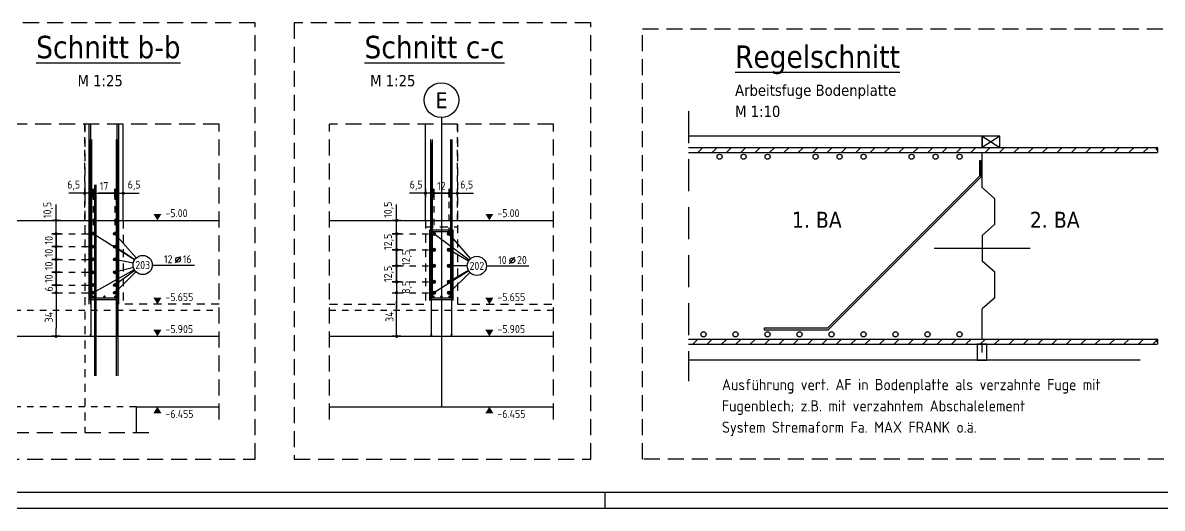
# Model space of a CAD drawing. Extents: x -101 to 101, y -52 to 90.
# Drawn here: x 40.86 to 58.65, y 0 to 7.58 of the extents above; entities that cross this region are included whole.
import ezdxf
from ezdxf.enums import TextEntityAlignment as Align

# ---------------------------------------------------------------- set-up
doc = ezdxf.new("R2010")
doc.units = 0
doc.header["$LTSCALE"] = 0.5
for name, pattern in [('AUSGEZOGEN', [1000.01, 1000, 0.01]), ('DASHED', [0.75, 0.5, -0.25]), ('DASHEDX2', [1.5, 1, -0.5]), ('DOT', [0.175, 0.05, -0.125]), ('HIDDEN', [0.375, 0.25, -0.125]), ('PUNKT', [0.175, 0.05, -0.125]), ('STRICHLINIE', [0.75, 0.5, -0.25]), ('VERDECKT', [0.375, 0.25, -0.125])]:
    doc.linetypes.add(name, pattern=pattern)
for name, color, linetype in [('ACHSEN', 7, 'Continuous'), ('AFB', 7, 'Continuous'), ('AFU', 7, 'Continuous'), ('BETON', 7, 'Continuous'), ('DETAIL', 7, 'Continuous'), ('DRUEBER', 7, 'Continuous'), ('HILFE', 7, 'Continuous'), ('koten', 7, 'Continuous'), ('MASSE', 7, 'Continuous'), ('OBJEKT', 7, 'Continuous'), ('RAHMEN', 7, 'Continuous'), ('RND', 7, 'Continuous'), ('SCHRAFF', 7, 'Continuous'), ('SFP_Achsen', 7, 'Continuous'), ('SFP_Hilfe', 7, 'Continuous'), ('STAHL', 7, 'Continuous'), ('TEXT', 7, 'Continuous'), ('VERDECKT', 7, 'Continuous')]:
    doc.layers.add(name, color=color, linetype=linetype)
doc.layers.add('NOPLOT', color=7, linetype='Continuous', plot=False)
doc.styles.add('helv', font='tahoma.ttf')
doc.styles.add('txt', font='isocp.shx')
doc.linetypes.add('AFU_50M', pattern='A,0.45,["/",Standard,S=0.2,R=0,X=-0.01,Y=-0.1],0.07,["/",Standard,S=0.2,R=0,X=-0.01,Y=-0.1],0.45', length=0.97)
doc.dimstyles.new('DOT_I', dxfattribs={"dimscale": 0.5, "dimtxt": 0.25, "dimasz": 0.25, "dimexe": 0.1, "dimexo": 0.3, "dimgap": 0.1, "dimtad": 1, "dimdec": 3, "dimzin": 3, "dimtxsty": 'txt', "dimblk": 'DOT', "dimblk1": 'DOT', "dimblk2": 'DOT', "dimsah": 1, "dimcen": 0.1, "dimse1": 1, "dimse2": 1, "dimazin": 0, "dimtfac": 1, "dimtdec": 4, "dimtix": 1, "dimtmove": 2, "dimatfit": 3, "dimfxl": 0, "dimtvp": 1, "dimtolj": 1, "dimtzin": 0, "dimarcsym": 0})
pattern_1 = [(45, (-148.15064, 34.77805), (-0.1122532, 0.1122532), [])]

# ---------------------------------------------------------------- blocks, each defined once
blk = doc.blocks.new('A0-19-0')
at = {"layer": 'RAHMEN', "color": 5}
blk.add_line((2, 0.5), (137.4, 0.5), dxfattribs=at)
at = {"layer": 'RAHMEN', "color": 7}
blk.add_line((99.9, 0), (99.9, 0.5), dxfattribs=at)
at = {"layer": 'RAHMEN'}
blk.add_line((0, 0), (137.9, 0), dxfattribs=at)
blk = doc.blocks.new('okrd_u')
at = {"layer": 'koten', "color": 7, "linetype": 'Continuous'}
blk.add_solid([(-0.125, -0.202), (0.125, -0.202), (0, 0)], dxfattribs=at)
at = {"layer": 'koten', "style": 'txt'}
blk.add_attdef('OKRD', (0.25, -0.35), '', height=0.25, dxfattribs=at)
blk = doc.blocks.new('okrd_o')
at = {"layer": 'koten', "color": 7, "linetype": 'Continuous'}
blk.add_solid([(-0.125, 0.202), (0.125, 0.202), (0, 0)], dxfattribs=at)
at = {"layer": 'koten', "style": 'txt'}
blk.add_attdef('OKRD', (0.25, 0.1), '', height=0.25, dxfattribs=at)
blk = doc.blocks.new('DOT')
at = {"layer": 'MASSE', "color": 7, "linetype": 'Continuous'}
for p, q in [((0, 0), (-1, 0)), ((0, 0.54), (0, -0.54))]:
    blk.add_line(p, q, dxfattribs=at)
at = {"layer": 'MASSE', "color": 7, "linetype": 'Continuous', "const_width": 0.2}
blk.add_lwpolyline([(-0.1, 0, 1), (0.1, 0, 1)], format="xyb", close=True, dxfattribs=at)
blk = doc.blocks.new('*D185')
at = {"layer": 'Defpoints', "color": 0, "linetype": 'AUSGEZOGEN', "transparency": 16777216}
for p in [(46.695, 4.494), (46.695, 4.494), (46.695, 4.284)]:
    blk.add_point(p, dxfattribs=at)
at = {"layer": 'MASSE', "color": 0, "linetype": 'AUSGEZOGEN', "lineweight": -2, "transparency": 16777216}
for p, q in [((46.695, 4.619), (46.695, 4.744)), ((46.695, 4.284), (46.695, 4.494)), ((46.695, 4.159), (46.695, 4.034))]:
    blk.add_line(p, q, dxfattribs=at)
at = {"layer": 'MASSE', "color": 0, "linetype": 'AUSGEZOGEN', "lineweight": -2, "transparency": 16777216, "xscale": 0.125, "yscale": 0.125, "zscale": 0.125}
for p, rotation in [((46.695, 4.494), 270), ((46.695, 4.284), 90)]:
    blk.add_blockref('DOT', p, dxfattribs=dict(at, rotation=rotation))
at = {"layer": 'MASSE', "color": 0, "linetype": 'AUSGEZOGEN', "transparency": 16777216, "insert": (46.573, 4.66), "char_height": 0.125, "attachment_point": 5, "rotation": 90, "style": 'txt'}
blk.add_mtext('\\A1;10,5', dxfattribs=at)
blk = doc.blocks.new('*D186')
at = {"layer": 'Defpoints', "color": 0, "linetype": 'AUSGEZOGEN', "transparency": 16777216}
for p in [(46.695, 4.284), (46.695, 4.034), (46.695, 4.034)]:
    blk.add_point(p, dxfattribs=at)
at = {"layer": 'MASSE', "color": 0, "linetype": 'AUSGEZOGEN', "lineweight": -2, "transparency": 16777216}
for p, q in [((46.695, 4.409), (46.695, 4.534)), ((46.695, 4.284), (46.695, 4.034)), ((46.695, 3.909), (46.695, 3.784))]:
    blk.add_line(p, q, dxfattribs=at)
at = {"layer": 'MASSE', "color": 0, "linetype": 'AUSGEZOGEN', "lineweight": -2, "transparency": 16777216, "xscale": 0.125, "yscale": 0.125, "zscale": 0.125}
for p, rotation in [((46.695, 4.284), 270), ((46.695, 4.034), 90)]:
    blk.add_blockref('DOT', p, dxfattribs=dict(at, rotation=rotation))
at = {"layer": 'MASSE', "color": 0, "linetype": 'AUSGEZOGEN', "transparency": 16777216, "insert": (46.573, 4.159), "char_height": 0.125, "attachment_point": 5, "rotation": 90, "style": 'txt'}
blk.add_mtext('\\A1;12,5', dxfattribs=at)
blk = doc.blocks.new('*D187')
at = {"layer": 'Defpoints', "color": 0, "linetype": 'AUSGEZOGEN', "transparency": 16777216}
for p in [(46.695, 4.034), (46.695, 3.784), (46.695, 3.784)]:
    blk.add_point(p, dxfattribs=at)
at = {"layer": 'MASSE', "color": 0, "linetype": 'AUSGEZOGEN', "lineweight": -2, "transparency": 16777216}
for p, q in [((46.695, 4.159), (46.695, 4.284)), ((46.695, 4.034), (46.695, 3.784)), ((46.695, 3.659), (46.695, 3.534))]:
    blk.add_line(p, q, dxfattribs=at)
at = {"layer": 'MASSE', "color": 0, "linetype": 'AUSGEZOGEN', "lineweight": -2, "transparency": 16777216, "xscale": 0.125, "yscale": 0.125, "zscale": 0.125}
for p, rotation in [((46.695, 4.034), 270), ((46.695, 3.784), 90)]:
    blk.add_blockref('DOT', p, dxfattribs=dict(at, rotation=rotation))
at = {"layer": 'MASSE', "color": 0, "linetype": 'AUSGEZOGEN', "transparency": 16777216, "insert": (46.856, 3.909), "char_height": 0.125, "attachment_point": 5, "rotation": 90, "style": 'txt'}
blk.add_mtext('\\A1;12,5', dxfattribs=at)
blk = doc.blocks.new('*D188')
at = {"layer": 'Defpoints', "color": 0, "linetype": 'AUSGEZOGEN', "transparency": 16777216}
for p in [(46.695, 3.784), (46.695, 3.534), (46.695, 3.534)]:
    blk.add_point(p, dxfattribs=at)
at = {"layer": 'MASSE', "color": 0, "linetype": 'AUSGEZOGEN', "lineweight": -2, "transparency": 16777216}
for p, q in [((46.695, 3.909), (46.695, 4.034)), ((46.695, 3.784), (46.695, 3.534)), ((46.695, 3.409), (46.695, 3.284))]:
    blk.add_line(p, q, dxfattribs=at)
at = {"layer": 'MASSE', "color": 0, "linetype": 'AUSGEZOGEN', "lineweight": -2, "transparency": 16777216, "xscale": 0.125, "yscale": 0.125, "zscale": 0.125}
for p, rotation in [((46.695, 3.784), 270), ((46.695, 3.534), 90)]:
    blk.add_blockref('DOT', p, dxfattribs=dict(at, rotation=rotation))
at = {"layer": 'MASSE', "color": 0, "linetype": 'AUSGEZOGEN', "transparency": 16777216, "insert": (46.573, 3.659), "char_height": 0.125, "attachment_point": 5, "rotation": 90, "style": 'txt'}
blk.add_mtext('\\A1;12,5', dxfattribs=at)
blk = doc.blocks.new('*D189')
at = {"layer": 'Defpoints', "color": 0, "linetype": 'AUSGEZOGEN', "transparency": 16777216}
for p in [(46.695, 3.534), (46.695, 3.364), (46.695, 3.364)]:
    blk.add_point(p, dxfattribs=at)
at = {"layer": 'MASSE', "color": 0, "linetype": 'AUSGEZOGEN', "lineweight": -2, "transparency": 16777216}
for p, q in [((46.695, 3.659), (46.695, 3.784)), ((46.695, 3.534), (46.695, 3.364)), ((46.695, 3.239), (46.695, 3.114))]:
    blk.add_line(p, q, dxfattribs=at)
at = {"layer": 'MASSE', "color": 0, "linetype": 'AUSGEZOGEN', "lineweight": -2, "transparency": 16777216, "xscale": 0.125, "yscale": 0.125, "zscale": 0.125}
for p, rotation in [((46.695, 3.534), 270), ((46.695, 3.364), 90)]:
    blk.add_blockref('DOT', p, dxfattribs=dict(at, rotation=rotation))
at = {"layer": 'MASSE', "color": 0, "linetype": 'AUSGEZOGEN', "transparency": 16777216, "insert": (46.856, 3.449), "char_height": 0.125, "attachment_point": 5, "rotation": 90, "style": 'txt'}
blk.add_mtext('\\A1;8,5', dxfattribs=at)
blk = doc.blocks.new('*D190')
at = {"layer": 'Defpoints', "color": 0, "linetype": 'AUSGEZOGEN', "transparency": 16777216}
for p in [(47.144, 4.917), (47.144, 4.917), (47.274, 4.917)]:
    blk.add_point(p, dxfattribs=at)
at = {"layer": 'MASSE', "color": 0, "linetype": 'AUSGEZOGEN', "lineweight": -2, "transparency": 16777216}
for p, q in [((47.019, 4.917), (46.894, 4.917)), ((47.274, 4.917), (47.144, 4.917)), ((47.399, 4.917), (47.524, 4.917))]:
    blk.add_line(p, q, dxfattribs=at)
at = {"layer": 'MASSE', "color": 0, "linetype": 'AUSGEZOGEN', "lineweight": -2, "transparency": 16777216, "xscale": 0.125, "yscale": 0.125, "zscale": 0.125}
blk.add_blockref('DOT', (47.144, 4.917), dxfattribs=at)
at = {"layer": 'MASSE', "color": 0, "linetype": 'AUSGEZOGEN', "lineweight": -2, "transparency": 16777216, "xscale": 0.125, "yscale": 0.125, "zscale": 0.125, "rotation": 180}
blk.add_blockref('DOT', (47.274, 4.917), dxfattribs=at)
at = {"layer": 'MASSE', "color": 0, "linetype": 'AUSGEZOGEN', "transparency": 16777216, "insert": (47, 5.039), "char_height": 0.125, "attachment_point": 5, "style": 'txt'}
blk.add_mtext('\\A1;6,5', dxfattribs=at)
blk = doc.blocks.new('*D191')
at = {"layer": 'Defpoints', "color": 0, "linetype": 'AUSGEZOGEN', "transparency": 16777216}
for p in [(47.274, 4.917), (47.514, 4.917), (47.514, 4.917)]:
    blk.add_point(p, dxfattribs=at)
at = {"layer": 'MASSE', "color": 0, "linetype": 'AUSGEZOGEN', "lineweight": -2, "transparency": 16777216}
for p, q in [((47.149, 4.917), (47.024, 4.917)), ((47.274, 4.917), (47.514, 4.917)), ((47.639, 4.917), (47.764, 4.917))]:
    blk.add_line(p, q, dxfattribs=at)
at = {"layer": 'MASSE', "color": 0, "linetype": 'AUSGEZOGEN', "lineweight": -2, "transparency": 16777216, "xscale": 0.125, "yscale": 0.125, "zscale": 0.125}
blk.add_blockref('DOT', (47.274, 4.917), dxfattribs=at)
at = {"layer": 'MASSE', "color": 0, "linetype": 'AUSGEZOGEN', "lineweight": -2, "transparency": 16777216, "xscale": 0.125, "yscale": 0.125, "zscale": 0.125, "rotation": 180}
blk.add_blockref('DOT', (47.514, 4.917), dxfattribs=at)
at = {"layer": 'MASSE', "color": 0, "linetype": 'AUSGEZOGEN', "transparency": 16777216, "insert": (47.394, 5.03), "char_height": 0.125, "attachment_point": 5, "style": 'txt'}
blk.add_mtext('\\A1;12', dxfattribs=at)
blk = doc.blocks.new('*D192')
at = {"layer": 'Defpoints', "color": 0, "linetype": 'AUSGEZOGEN', "transparency": 16777216}
for p in [(47.514, 4.917), (47.644, 4.917), (47.644, 4.917)]:
    blk.add_point(p, dxfattribs=at)
at = {"layer": 'MASSE', "color": 0, "linetype": 'AUSGEZOGEN', "lineweight": -2, "transparency": 16777216}
for p, q in [((47.389, 4.917), (47.264, 4.917)), ((47.514, 4.917), (47.644, 4.917)), ((47.769, 4.917), (47.894, 4.917))]:
    blk.add_line(p, q, dxfattribs=at)
at = {"layer": 'MASSE', "color": 0, "linetype": 'AUSGEZOGEN', "lineweight": -2, "transparency": 16777216, "xscale": 0.125, "yscale": 0.125, "zscale": 0.125}
blk.add_blockref('DOT', (47.514, 4.917), dxfattribs=at)
at = {"layer": 'MASSE', "color": 0, "linetype": 'AUSGEZOGEN', "lineweight": -2, "transparency": 16777216, "xscale": 0.125, "yscale": 0.125, "zscale": 0.125, "rotation": 180}
blk.add_blockref('DOT', (47.644, 4.917), dxfattribs=at)
at = {"layer": 'MASSE', "color": 0, "linetype": 'AUSGEZOGEN', "transparency": 16777216, "insert": (47.79, 5.039), "char_height": 0.125, "attachment_point": 5, "style": 'txt'}
blk.add_mtext('\\A1;6,5', dxfattribs=at)
blk = doc.blocks.new('*D194')
at = {"layer": 'Defpoints', "color": 0, "linetype": 'AUSGEZOGEN', "transparency": 16777216}
for p in [(46.695, 3.364), (46.695, 3.364), (46.695, 2.684)]:
    blk.add_point(p, dxfattribs=at)
at = {"layer": 'MASSE', "color": 0, "linetype": 'AUSGEZOGEN', "lineweight": -2, "transparency": 16777216}
blk.add_line((46.695, 2.809), (46.695, 3.239), dxfattribs=at)
at = {"layer": 'MASSE', "color": 0, "linetype": 'AUSGEZOGEN', "lineweight": -2, "transparency": 16777216, "xscale": 0.125, "yscale": 0.125, "zscale": 0.125}
for p, rotation in [((46.695, 3.364), 90), ((46.695, 2.684), 270)]:
    blk.add_blockref('DOT', p, dxfattribs=dict(at, rotation=rotation))
at = {"layer": 'MASSE', "color": 0, "linetype": 'AUSGEZOGEN', "transparency": 16777216, "insert": (46.583, 2.991), "char_height": 0.125, "attachment_point": 5, "rotation": 90, "style": 'txt'}
blk.add_mtext('\\A1;34', dxfattribs=at)
blk = doc.blocks.new('RND_LEI')
at = {"layer": 'RND', "color": 7, "linetype": 'Continuous'}
blk.add_line((1.022, 0.066), (1.19, 0.27), dxfattribs=at)
for centre, radius in [((0, 0), 0.3), ((1.106, 0.168), 0.075)]:
    blk.add_circle(centre, radius, dxfattribs=at)
at = {"layer": 'RND', "color": 7, "linetype": 'Continuous', "style": 'txt'}
blk.add_attdef('POSL', text='', height=0.25, dxfattribs=at).set_placement((0, 0), align=Align.MIDDLE)
blk.add_attdef('ANZ', text='', height=0.25, dxfattribs=at).set_placement((0.931, 0.057), align=Align.RIGHT)
for tag, p in [('DUM', (1.253, 0.057)), ('ABSTD', (1.674, 0.057)), ('POSTXT', (0.374, -0.327))]:
    blk.add_attdef(tag, p, '', height=0.25, dxfattribs=at)
blk = doc.blocks.new('*D293')
at = {"layer": 'Defpoints', "color": 0, "linetype": 'AUSGEZOGEN', "transparency": 16777216}
for p in [(41.824, 4.917), (41.824, 4.917), (41.954, 4.917)]:
    blk.add_point(p, dxfattribs=at)
at = {"layer": 'MASSE', "color": 0, "linetype": 'AUSGEZOGEN', "lineweight": -2, "transparency": 16777216}
for p, q in [((41.699, 4.917), (41.574, 4.917)), ((41.954, 4.917), (41.824, 4.917)), ((42.079, 4.917), (42.204, 4.917))]:
    blk.add_line(p, q, dxfattribs=at)
at = {"layer": 'MASSE', "color": 0, "linetype": 'AUSGEZOGEN', "lineweight": -2, "transparency": 16777216, "xscale": 0.125, "yscale": 0.125, "zscale": 0.125}
blk.add_blockref('DOT', (41.824, 4.917), dxfattribs=at)
at = {"layer": 'MASSE', "color": 0, "linetype": 'AUSGEZOGEN', "lineweight": -2, "transparency": 16777216, "xscale": 0.125, "yscale": 0.125, "zscale": 0.125, "rotation": 180}
blk.add_blockref('DOT', (41.954, 4.917), dxfattribs=at)
at = {"layer": 'MASSE', "color": 0, "linetype": 'AUSGEZOGEN', "transparency": 16777216, "insert": (41.65, 5.039), "char_height": 0.125, "attachment_point": 5, "style": 'txt'}
blk.add_mtext('\\A1;6,5', dxfattribs=at)
blk = doc.blocks.new('*D294')
at = {"layer": 'Defpoints', "color": 0, "linetype": 'AUSGEZOGEN', "transparency": 16777216}
for p in [(41.954, 4.917), (42.294, 4.917), (42.294, 4.917)]:
    blk.add_point(p, dxfattribs=at)
at = {"layer": 'MASSE', "color": 0, "linetype": 'AUSGEZOGEN', "lineweight": -2, "transparency": 16777216}
for p, q in [((41.829, 4.917), (41.704, 4.917)), ((41.954, 4.917), (42.294, 4.917)), ((42.419, 4.917), (42.544, 4.917))]:
    blk.add_line(p, q, dxfattribs=at)
at = {"layer": 'MASSE', "color": 0, "linetype": 'AUSGEZOGEN', "lineweight": -2, "transparency": 16777216, "xscale": 0.125, "yscale": 0.125, "zscale": 0.125}
blk.add_blockref('DOT', (41.954, 4.917), dxfattribs=at)
at = {"layer": 'MASSE', "color": 0, "linetype": 'AUSGEZOGEN', "lineweight": -2, "transparency": 16777216, "xscale": 0.125, "yscale": 0.125, "zscale": 0.125, "rotation": 180}
blk.add_blockref('DOT', (42.294, 4.917), dxfattribs=at)
at = {"layer": 'MASSE', "color": 0, "linetype": 'AUSGEZOGEN', "transparency": 16777216, "insert": (42.124, 5.03), "char_height": 0.125, "attachment_point": 5, "style": 'txt'}
blk.add_mtext('\\A1;17', dxfattribs=at)
blk = doc.blocks.new('*D295')
at = {"layer": 'Defpoints', "color": 0, "linetype": 'AUSGEZOGEN', "transparency": 16777216}
for p in [(42.294, 4.917), (42.424, 4.917), (42.424, 4.917)]:
    blk.add_point(p, dxfattribs=at)
at = {"layer": 'MASSE', "color": 0, "linetype": 'AUSGEZOGEN', "lineweight": -2, "transparency": 16777216}
for p, q in [((42.169, 4.917), (42.044, 4.917)), ((42.294, 4.917), (42.424, 4.917)), ((42.549, 4.917), (42.674, 4.917))]:
    blk.add_line(p, q, dxfattribs=at)
at = {"layer": 'MASSE', "color": 0, "linetype": 'AUSGEZOGEN', "lineweight": -2, "transparency": 16777216, "xscale": 0.125, "yscale": 0.125, "zscale": 0.125}
blk.add_blockref('DOT', (42.294, 4.917), dxfattribs=at)
at = {"layer": 'MASSE', "color": 0, "linetype": 'AUSGEZOGEN', "lineweight": -2, "transparency": 16777216, "xscale": 0.125, "yscale": 0.125, "zscale": 0.125, "rotation": 180}
blk.add_blockref('DOT', (42.424, 4.917), dxfattribs=at)
at = {"layer": 'MASSE', "color": 0, "linetype": 'AUSGEZOGEN', "transparency": 16777216, "insert": (42.595, 5.039), "char_height": 0.125, "attachment_point": 5, "style": 'txt'}
blk.add_mtext('\\A1;6,5', dxfattribs=at)
blk = doc.blocks.new('*D296')
at = {"layer": 'Defpoints', "color": 0, "linetype": 'AUSGEZOGEN', "transparency": 16777216}
for p in [(41.375, 4.494), (41.375, 4.494), (41.375, 4.284)]:
    blk.add_point(p, dxfattribs=at)
at = {"layer": 'MASSE', "color": 0, "linetype": 'AUSGEZOGEN', "lineweight": -2, "transparency": 16777216}
for p, q in [((41.375, 4.619), (41.375, 4.744)), ((41.375, 4.284), (41.375, 4.494)), ((41.375, 4.159), (41.375, 4.034))]:
    blk.add_line(p, q, dxfattribs=at)
at = {"layer": 'MASSE', "color": 0, "linetype": 'AUSGEZOGEN', "lineweight": -2, "transparency": 16777216, "xscale": 0.125, "yscale": 0.125, "zscale": 0.125}
for p, rotation in [((41.375, 4.494), 270), ((41.375, 4.284), 90)]:
    blk.add_blockref('DOT', p, dxfattribs=dict(at, rotation=rotation))
at = {"layer": 'MASSE', "color": 0, "linetype": 'AUSGEZOGEN', "transparency": 16777216, "insert": (41.253, 4.656), "char_height": 0.125, "attachment_point": 5, "rotation": 90, "style": 'txt'}
blk.add_mtext('\\A1;10,5', dxfattribs=at)
blk = doc.blocks.new('*D297')
at = {"layer": 'Defpoints', "color": 0, "linetype": 'AUSGEZOGEN', "transparency": 16777216}
for p in [(41.375, 4.284), (41.375, 4.084), (41.375, 4.084)]:
    blk.add_point(p, dxfattribs=at)
at = {"layer": 'MASSE', "color": 0, "linetype": 'AUSGEZOGEN', "lineweight": -2, "transparency": 16777216}
for p, q in [((41.375, 4.409), (41.375, 4.534)), ((41.375, 4.284), (41.375, 4.084)), ((41.375, 3.959), (41.375, 3.834))]:
    blk.add_line(p, q, dxfattribs=at)
at = {"layer": 'MASSE', "color": 0, "linetype": 'AUSGEZOGEN', "lineweight": -2, "transparency": 16777216, "xscale": 0.125, "yscale": 0.125, "zscale": 0.125}
for p, rotation in [((41.375, 4.284), 270), ((41.375, 4.084), 90)]:
    blk.add_blockref('DOT', p, dxfattribs=dict(at, rotation=rotation))
at = {"layer": 'MASSE', "color": 0, "linetype": 'AUSGEZOGEN', "transparency": 16777216, "insert": (41.262, 4.184), "char_height": 0.125, "attachment_point": 5, "rotation": 90, "style": 'txt'}
blk.add_mtext('\\A1;10', dxfattribs=at)
blk = doc.blocks.new('*D298')
at = {"layer": 'Defpoints', "color": 0, "linetype": 'AUSGEZOGEN', "transparency": 16777216}
for p in [(41.375, 4.084), (41.375, 3.884), (41.375, 3.884)]:
    blk.add_point(p, dxfattribs=at)
at = {"layer": 'MASSE', "color": 0, "linetype": 'AUSGEZOGEN', "lineweight": -2, "transparency": 16777216}
for p, q in [((41.375, 4.209), (41.375, 4.334)), ((41.375, 4.084), (41.375, 3.884)), ((41.375, 3.759), (41.375, 3.634))]:
    blk.add_line(p, q, dxfattribs=at)
at = {"layer": 'MASSE', "color": 0, "linetype": 'AUSGEZOGEN', "lineweight": -2, "transparency": 16777216, "xscale": 0.125, "yscale": 0.125, "zscale": 0.125}
for p, rotation in [((41.375, 4.084), 270), ((41.375, 3.884), 90)]:
    blk.add_blockref('DOT', p, dxfattribs=dict(at, rotation=rotation))
at = {"layer": 'MASSE', "color": 0, "linetype": 'AUSGEZOGEN', "transparency": 16777216, "insert": (41.262, 3.984), "char_height": 0.125, "attachment_point": 5, "rotation": 90, "style": 'txt'}
blk.add_mtext('\\A1;10', dxfattribs=at)
blk = doc.blocks.new('*D299')
at = {"layer": 'Defpoints', "color": 0, "linetype": 'AUSGEZOGEN', "transparency": 16777216}
for p in [(41.375, 3.884), (41.375, 3.684), (41.375, 3.684)]:
    blk.add_point(p, dxfattribs=at)
at = {"layer": 'MASSE', "color": 0, "linetype": 'AUSGEZOGEN', "lineweight": -2, "transparency": 16777216}
for p, q in [((41.375, 4.009), (41.375, 4.134)), ((41.375, 3.884), (41.375, 3.684)), ((41.375, 3.559), (41.375, 3.434))]:
    blk.add_line(p, q, dxfattribs=at)
at = {"layer": 'MASSE', "color": 0, "linetype": 'AUSGEZOGEN', "lineweight": -2, "transparency": 16777216, "xscale": 0.125, "yscale": 0.125, "zscale": 0.125}
for p, rotation in [((41.375, 3.884), 270), ((41.375, 3.684), 90)]:
    blk.add_blockref('DOT', p, dxfattribs=dict(at, rotation=rotation))
at = {"layer": 'MASSE', "color": 0, "linetype": 'AUSGEZOGEN', "transparency": 16777216, "insert": (41.262, 3.784), "char_height": 0.125, "attachment_point": 5, "rotation": 90, "style": 'txt'}
blk.add_mtext('\\A1;10', dxfattribs=at)
blk = doc.blocks.new('*D300')
at = {"layer": 'Defpoints', "color": 0, "linetype": 'AUSGEZOGEN', "transparency": 16777216}
for p in [(41.375, 3.684), (41.375, 3.484), (41.375, 3.484)]:
    blk.add_point(p, dxfattribs=at)
at = {"layer": 'MASSE', "color": 0, "linetype": 'AUSGEZOGEN', "lineweight": -2, "transparency": 16777216}
for p, q in [((41.375, 3.809), (41.375, 3.934)), ((41.375, 3.684), (41.375, 3.484)), ((41.375, 3.359), (41.375, 3.234))]:
    blk.add_line(p, q, dxfattribs=at)
at = {"layer": 'MASSE', "color": 0, "linetype": 'AUSGEZOGEN', "lineweight": -2, "transparency": 16777216, "xscale": 0.125, "yscale": 0.125, "zscale": 0.125}
for p, rotation in [((41.375, 3.684), 270), ((41.375, 3.484), 90)]:
    blk.add_blockref('DOT', p, dxfattribs=dict(at, rotation=rotation))
at = {"layer": 'MASSE', "color": 0, "linetype": 'AUSGEZOGEN', "transparency": 16777216, "insert": (41.262, 3.584), "char_height": 0.125, "attachment_point": 5, "rotation": 90, "style": 'txt'}
blk.add_mtext('\\A1;10', dxfattribs=at)
blk = doc.blocks.new('*D301')
at = {"layer": 'Defpoints', "color": 0, "linetype": 'AUSGEZOGEN', "transparency": 16777216}
for p in [(41.375, 3.484), (41.375, 3.364), (41.375, 3.364)]:
    blk.add_point(p, dxfattribs=at)
at = {"layer": 'MASSE', "color": 0, "linetype": 'AUSGEZOGEN', "lineweight": -2, "transparency": 16777216}
for p, q in [((41.375, 3.609), (41.375, 3.734)), ((41.375, 3.484), (41.375, 3.364)), ((41.375, 3.239), (41.375, 3.114))]:
    blk.add_line(p, q, dxfattribs=at)
at = {"layer": 'MASSE', "color": 0, "linetype": 'AUSGEZOGEN', "lineweight": -2, "transparency": 16777216, "xscale": 0.125, "yscale": 0.125, "zscale": 0.125}
for p, rotation in [((41.375, 3.484), 270), ((41.375, 3.364), 90)]:
    blk.add_blockref('DOT', p, dxfattribs=dict(at, rotation=rotation))
at = {"layer": 'MASSE', "color": 0, "linetype": 'AUSGEZOGEN', "transparency": 16777216, "insert": (41.262, 3.424), "char_height": 0.125, "attachment_point": 5, "rotation": 90, "style": 'txt'}
blk.add_mtext('\\A1;6', dxfattribs=at)
blk = doc.blocks.new('*D302')
at = {"layer": 'Defpoints', "color": 0, "linetype": 'AUSGEZOGEN', "transparency": 16777216}
for p in [(41.375, 3.364), (41.375, 2.684), (41.375, 2.684)]:
    blk.add_point(p, dxfattribs=at)
at = {"layer": 'MASSE', "color": 0, "linetype": 'AUSGEZOGEN', "lineweight": -2, "transparency": 16777216}
blk.add_line((41.375, 3.239), (41.375, 2.809), dxfattribs=at)
at = {"layer": 'MASSE', "color": 0, "linetype": 'AUSGEZOGEN', "lineweight": -2, "transparency": 16777216, "xscale": 0.125, "yscale": 0.125, "zscale": 0.125}
for p, rotation in [((41.375, 3.364), 90), ((41.375, 2.684), 270)]:
    blk.add_blockref('DOT', p, dxfattribs=dict(at, rotation=rotation))
at = {"layer": 'MASSE', "color": 0, "linetype": 'AUSGEZOGEN', "transparency": 16777216, "insert": (41.262, 2.982), "char_height": 0.125, "attachment_point": 5, "rotation": 90, "style": 'txt'}
blk.add_mtext('\\A1;34', dxfattribs=at)

msp = doc.modelspace()

# ---------------------------------------------------------------- hatches: boundary and pattern name
at = {"layer": 'SCHRAFF', "linetype": 'AUSGEZOGEN'}
h = msp.add_hatch(dxfattribs=at)
h.set_pattern_fill('ANSI31', color=171, scale=0.05, style=0, double=1)
h.set_pattern_definition(pattern_1)
h.paths.add_polyline_path([(58.5721, 5.6345), (51.2558, 5.6345), (51.2558, 5.5545), (58.5721, 5.5545, 0.7651284), (58.5721, 5.5945, -0.7651284)])
h = msp.add_hatch(dxfattribs=at)
h.set_pattern_fill('ANSI31', color=171, scale=0.05, style=0, double=1)
h.set_pattern_definition(pattern_1)
h.paths.add_polyline_path([(58.5721, 2.6395), (51.2558, 2.6395), (51.2558, 2.5595), (58.5721, 2.5595, 0.7651284), (58.5721, 2.5995, -0.7651284)])

# ---------------------------------------------------------------- linework, layer by layer
at = {"layer": 'ACHSEN', "color": 140, "linetype": 'AUSGEZOGEN'}
msp.add_line((47.3943, 6.1014), (47.3943, 1.5842), dxfattribs=at)
at = {"layer": 'AFB', "color": 5, "linetype": 'AUSGEZOGEN'}
msp.add_line((55.0905, 4.0595), (56.5905, 4.0595), dxfattribs=at)
at = {"layer": 'AFU', "color": 8, "linetype": 'AFU_50M'}
for p, q in [((40.3239, 4.4942), (42.4239, 4.4942)), ((47.1443, 4.4942), (49.1443, 4.4942)), ((40.3239, 2.6842), (43.9239, 2.6842)), ((45.6443, 2.6842), (49.1443, 2.6842))]:
    msp.add_line(p, q, dxfattribs=at)
at = {"layer": 'BETON', "color": 6, "linetype": 'AUSGEZOGEN'}
for p, q in [((42.4239, 4.4942), (42.4239, 5.9942)), ((47.1443, 4.4942), (47.1443, 5.9942)), ((55.8404, 5.8095), (51.2558, 5.8095)), ((42.4239, 4.4942), (43.9239, 4.4942)), ((45.6443, 4.4942), (47.1443, 4.4942)), ((58.3082, 2.3095), (51.2558, 2.3095)), ((42.6239, 1.5842), (42.6239, 1.1842)), ((42.6239, 1.5842), (43.9239, 1.5842)), ((45.6443, 1.5842), (49.1443, 1.5842))]:
    msp.add_line(p, q, dxfattribs=at)
at = {"layer": 'DETAIL', "color": 102, "linetype": 'STRICHLINIE'}
for points in [[(39.7983, 7.5791), (39.7983, 0.7633), (44.4836, 0.7633), (44.4836, 7.5791)], [(45.0937, 7.5791), (45.0937, 0.7633), (49.729, 0.7633), (49.729, 7.5791)], [(50.536, 0.7633), (50.536, 7.4823), (59.0558, 7.4823), (59.0558, 0.7633)]]:
    msp.add_lwpolyline(points, close=True, dxfattribs=at)
at = {"layer": 'DRUEBER', "color": 7, "linetype": 'DOT'}
for p, q in [((41.8239, 4.4942), (41.8239, 5.9942)), ((47.6443, 4.4942), (47.6443, 5.9942)), ((42.6239, 1.5842), (40.3239, 1.5842))]:
    msp.add_line(p, q, dxfattribs=at)
at = {"layer": 'DRUEBER', "color": 7, "linetype": 'PUNKT'}
for p, q in [((40.3239, 4.4942), (41.8239, 4.4942)), ((47.6443, 4.4942), (49.1443, 4.4942))]:
    msp.add_line(p, q, dxfattribs=at)
at = {"layer": 'DRUEBER', "color": 102, "linetype": 'DOT'}
for p, q in [((40.3239, 3.0942), (43.9239, 3.0942)), ((45.6443, 3.0942), (49.1443, 3.0942))]:
    msp.add_line(p, q, dxfattribs=at)
at = {"layer": 'HILFE', "color": 102, "linetype": 'AUSGEZOGEN'}
for p, q in [((55.8404, 5.8095), (56.1155, 5.6345)), ((55.8405, 5.6345), (55.8404, 5.8095)), ((56.1155, 5.8095), (55.8405, 5.6345)), ((55.8406, 5.0059), (55.8405, 5.5545)), ((56.0405, 4.8327), (55.8406, 5.0059)), ((56.0405, 4.4327), (56.0405, 4.8327)), ((56.0405, 4.4327), (55.8405, 4.2595)), ((55.8405, 4.2595), (55.8405, 3.8595)), ((56.0404, 3.6863), (55.8405, 3.8595)), ((56.0404, 3.2863), (56.0404, 3.6863)), ((56.0404, 3.2863), (55.8404, 3.1131)), ((55.8404, 2.6395), (55.8404, 3.1131)), ((55.8405, 2.4326), (55.8405, 2.5595)), ((55.8404, 2.4684), (55.8404, 2.4684))]:
    msp.add_line(p, q, dxfattribs=at)
at = {"layer": 'HILFE', "color": 102, "linetype": 'DOT'}
for p, q in [((41.9539, 4.917), (41.9539, 4.2842)), ((42.2939, 4.917), (42.2939, 4.2842)), ((47.2743, 4.917), (47.2743, 4.2842)), ((47.5143, 4.2842), (47.5143, 4.917)), ((41.3747, 4.2842), (41.9539, 4.2842)), ((46.6951, 4.2842), (47.2743, 4.2842)), ((41.3747, 4.0842), (41.9539, 4.0842)), ((46.6951, 4.0342), (47.2743, 4.0342)), ((41.3747, 3.8842), (41.9539, 3.8842)), ((46.6951, 3.7842), (47.2743, 3.7842)), ((41.3747, 3.6842), (41.9539, 3.6842)), ((41.3747, 3.4842), (41.9539, 3.4842)), ((46.6951, 3.5342), (47.2743, 3.5342)), ((41.3747, 3.3642), (41.9539, 3.3642)), ((46.6951, 3.3642), (47.2743, 3.3642))]:
    msp.add_line(p, q, dxfattribs=at)
at = {"layer": 'HILFE', "color": 102, "linetype": 'AUSGEZOGEN'}
for centre, radius in [((41.9539, 4.2842), 0.023), ((42.2939, 4.2842), 0.023), ((47.2743, 4.2842), 0.027), ((47.5143, 4.2842), 0.027), ((41.9539, 4.0842), 0.023), ((42.2939, 4.0842), 0.023), ((47.2743, 4.0342), 0.027), ((47.5143, 4.0342), 0.027), ((41.9539, 3.8842), 0.023), ((42.2939, 3.8842), 0.023), ((47.2743, 3.7842), 0.027), ((47.5143, 3.7842), 0.027), ((41.9539, 3.6842), 0.023), ((42.2939, 3.6842), 0.023), ((47.2743, 3.5342), 0.027), ((47.5143, 3.5342), 0.027), ((41.9539, 3.4842), 0.023), ((41.9539, 3.3642), 0.023), ((42.2939, 3.4842), 0.023), ((42.2939, 3.3642), 0.023), ((47.2743, 3.3642), 0.027), ((47.5143, 3.3642), 0.027)]:
    msp.add_circle(centre, radius, dxfattribs=at)
for centre, start, end in [((58.5775, 5.6145), 105.15874, 254.84126), ((58.5667, 5.6145), 285.15874, 74.84126), ((58.5667, 5.5745), 285.15874, 74.84126), ((58.5775, 2.6195), 105.15874, 254.84126), ((58.5667, 2.6195), 285.15874, 74.84126), ((58.5667, 2.5795), 285.15874, 74.84126)]:
    msp.add_arc(centre, 0.0207, start, end, dxfattribs=at)
at = {"layer": 'NOPLOT', "color": 191, "linetype": 'AUSGEZOGEN'}
for p, q in [((41.8939, 3.1842), (41.8939, 5.9942)), ((41.9179, 3.1842), (41.9179, 5.9942)), ((42.3299, 3.1842), (42.3299, 5.9942)), ((42.3539, 3.1842), (42.3539, 5.9942)), ((41.9799, 2.0689), (41.9799, 5.0466)), ((42.0039, 2.0689), (42.0039, 5.0466)), ((42.3199, 2.0689), (42.3199, 5.0466)), ((42.3439, 2.0689), (42.3439, 5.0466))]:
    msp.add_line(p, q, dxfattribs=at)
at = {"layer": 'NOPLOT', "color": 191, "linetype": 'Continuous'}
for points in [[(41.9039, 5.7582), (41.9039, 3.2582), (42.3439, 3.2582), (42.3439, 5.7582)], [(41.9279, 5.7582), (41.9279, 3.2822), (42.3199, 3.2822), (42.3199, 5.7582)], [(47.2243, 5.7582), (47.2243, 3.2582), (47.5643, 3.2582), (47.5643, 5.7582)], [(47.2483, 5.7582), (47.2483, 3.2822), (47.5403, 3.2822), (47.5403, 5.7582)]]:
    msp.add_lwpolyline(points, dxfattribs=at)
at = {"layer": 'NOPLOT', "color": 191, "linetype": 'AUSGEZOGEN'}
for points in [[(47.2143, 3.2442), (47.2143, 4.3442), (47.5743, 4.3442), (47.5743, 3.2442)], [(47.2383, 3.2442), (47.2383, 4.3202), (47.5503, 4.3202), (47.5503, 3.2442)]]:
    msp.add_lwpolyline(points, dxfattribs=at)
at = {"layer": 'OBJEKT', "color": 7, "linetype": 'AUSGEZOGEN'}
for points in [[(55.8405, 5.6345), (56.1155, 5.6345), (56.1155, 5.8095), (55.8405, 5.8095)], [(55.7655, 2.3095), (55.9155, 2.3095), (55.9155, 2.5595), (55.7655, 2.5595)]]:
    msp.add_lwpolyline(points, close=True, dxfattribs=at)
at = {"layer": 'RND', "color": 102, "linetype": 'AUSGEZOGEN'}
for p, q in [((42.6016, 3.8769), (41.9539, 4.2842)), ((42.6287, 3.909), (42.2939, 4.2842)), ((47.8279, 3.8733), (47.2743, 4.2842)), ((47.85, 3.8972), (47.5143, 4.2842)), ((42.6035, 3.8797), (42.2939, 4.0842)), ((47.8184, 3.8589), (47.5143, 4.0342)), ((42.5815, 3.8265), (42.2939, 3.8842)), ((42.5834, 3.7594), (42.2939, 3.6842)), ((47.7983, 3.784), (47.5143, 3.7842)), ((42.5977, 3.7239), (41.9539, 3.3642)), ((42.6069, 3.7094), (42.2939, 3.4842)), ((42.6223, 3.6912), (42.2939, 3.3642)), ((47.821, 3.7047), (47.2743, 3.3642)), ((47.8183, 3.7091), (47.5143, 3.5342)), ((47.8405, 3.6797), (47.5143, 3.3642))]:
    msp.add_line(p, q, dxfattribs=at)
at = {"layer": 'RND', "color": 7, "linetype": 'AUSGEZOGEN'}
for p, q in [((42.8786, 3.7971), (43.5386, 3.7971)), ((48.0983, 3.7839), (48.7583, 3.7839))]:
    msp.add_line(p, q, dxfattribs=at)
at = {"layer": 'RND', "color": 1, "linetype": 'AUSGEZOGEN'}
for points in [[(41.9159, 5.7067), (41.9159, 2.7067)], [(42.3319, 5.7067), (42.3319, 2.7067)], [(47.2363, 5.7067), (47.2363, 2.7067)], [(47.5523, 5.7067), (47.5523, 2.7067)]]:
    msp.add_lwpolyline(points, dxfattribs=at)
at = {"layer": 'RND', "color": 7, "linetype": 'AUSGEZOGEN'}
for points in [[(51.2558, 5.6345), (58.5721, 5.6345)], [(51.2558, 5.5545), (58.5721, 5.5545)], [(51.2558, 2.6395), (58.5721, 2.6395)], [(51.2558, 2.5595), (58.5721, 2.5595)]]:
    msp.add_lwpolyline(points, dxfattribs=at)
for points, const_width in [([(41.9459, 4.2842, 1), (41.9619, 4.2842, 1)], 0.016), ([(42.2859, 4.2842, 1), (42.3019, 4.2842, 1)], 0.016), ([(47.2643, 4.2842, 1), (47.2843, 4.2842, 1)], 0.02), ([(47.5043, 4.2842, 1), (47.5243, 4.2842, 1)], 0.02), ([(41.9459, 4.0842, 1), (41.9619, 4.0842, 1)], 0.016), ([(42.2859, 4.0842, 1), (42.3019, 4.0842, 1)], 0.016), ([(47.2643, 4.0342, 1), (47.2843, 4.0342, 1)], 0.02), ([(47.5043, 4.0342, 1), (47.5243, 4.0342, 1)], 0.02), ([(41.9459, 3.8842, 1), (41.9619, 3.8842, 1)], 0.016), ([(42.2859, 3.8842, 1), (42.3019, 3.8842, 1)], 0.016), ([(47.2643, 3.7842, 1), (47.2843, 3.7842, 1)], 0.02), ([(47.5043, 3.7842, 1), (47.5243, 3.7842, 1)], 0.02), ([(41.9459, 3.6842, 1), (41.9619, 3.6842, 1)], 0.016), ([(42.2859, 3.6842, 1), (42.3019, 3.6842, 1)], 0.016), ([(41.9459, 3.4842, 1), (41.9619, 3.4842, 1)], 0.016), ([(42.2859, 3.4842, 1), (42.3019, 3.4842, 1)], 0.016), ([(47.2643, 3.5342, 1), (47.2843, 3.5342, 1)], 0.02), ([(47.2643, 3.3642, 1), (47.2843, 3.3642, 1)], 0.02), ([(47.5043, 3.5342, 1), (47.5243, 3.5342, 1)], 0.02), ([(47.5043, 3.3642, 1), (47.5243, 3.3642, 1)], 0.02), ([(41.9382, 3.3022, 1), (41.9582, 3.3022, 1)], 0.02), ([(41.9459, 3.3642, 1), (41.9619, 3.3642, 1)], 0.016), ([(42.1207, 3.3022, 1), (42.1407, 3.3022, 1)], 0.02), ([(42.2859, 3.3642, 1), (42.3019, 3.3642, 1)], 0.016), ([(42.2897, 3.3022, 1), (42.3097, 3.3022, 1)], 0.02), ([(47.2583, 3.3022, 1), (47.2783, 3.3022, 1)], 0.02), ([(47.3843, 3.3022, 1), (47.4043, 3.3022, 1)], 0.02), ([(47.5103, 3.3022, 1), (47.5303, 3.3022, 1)], 0.02), ([(41.9079, 2.7067, 1), (41.9239, 2.7067, 1)], 0.016), ([(42.3399, 2.7067, -1), (42.3239, 2.7067, -1)], 0.016), ([(47.2283, 2.7067, 1), (47.2443, 2.7067, 1)], 0.016), ([(47.5603, 2.7067, -1), (47.5443, 2.7067, -1)], 0.016)]:
    msp.add_lwpolyline(points, format="xyb", close=True, dxfattribs=dict(at, const_width=const_width))
for centre in [(51.7393, 5.488), (52.1143, 5.488), (52.4893, 5.488), (53.2393, 5.488), (53.6143, 5.488), (53.9893, 5.488), (54.7393, 5.488), (55.1143, 5.488), (55.4893, 5.488), (51.4893, 2.7152), (51.9893, 2.7152), (52.4893, 2.7152), (52.9893, 2.7152), (53.4893, 2.7152), (53.9893, 2.7152), (54.4893, 2.7152), (54.9893, 2.7152), (55.4893, 2.7152)]:
    msp.add_circle(centre, 0.04, dxfattribs=at)
at = {"layer": 'SFP_Achsen', "color": 7, "linetype": 'AUSGEZOGEN'}
msp.add_circle((47.3943, 6.3719), 0.2705, dxfattribs=at)
at = {"layer": 'SFP_Hilfe', "color": 102, "linetype": 'DASHEDX2'}
msp.add_line((51.2558, 6.2005), (51.2558, 1.9812), dxfattribs=at)
at = {"layer": 'SFP_Hilfe', "color": 102, "linetype": 'DASHED'}
for p, q in [((43.9239, 5.9942), (40.3239, 5.9942)), ((43.9239, 1.3842), (43.9239, 5.9942)), ((45.6443, 1.3842), (45.6443, 5.9942)), ((49.1443, 5.9942), (45.6443, 5.9942)), ((49.1443, 1.3842), (49.1443, 5.9942)), ((40.3239, 1.1842), (42.8239, 1.1842))]:
    msp.add_line(p, q, dxfattribs=at)
at = {"layer": 'STAHL', "color": 102, "linetype": 'AUSGEZOGEN'}
msp.add_lwpolyline([(53.4272, 2.8099), (52.4375, 2.8099), (52.4375, 2.7849), (53.4375, 2.7849), (55.8266, 5.174), (55.8266, 5.424), (55.8016, 5.424), (55.8016, 5.1843)], close=True, dxfattribs=at)
at = {"layer": 'VERDECKT', "color": 7, "linetype": 'HIDDEN'}
for p, q in [((41.8239, 5.9942), (41.8239, 1.1842)), ((47.6443, 5.9942), (47.6443, 3.1842)), ((42.4239, 4.4942), (42.4239, 3.1842)), ((47.1443, 4.4942), (47.1443, 3.1842))]:
    msp.add_line(p, q, dxfattribs=at)
at = {"layer": 'VERDECKT', "color": 102, "linetype": 'VERDECKT'}
msp.add_line((47.1443, 4.3942), (47.6443, 4.3942), dxfattribs=at)
at = {"layer": 'VERDECKT', "color": 7, "linetype": 'VERDECKT'}
for p, q in [((43.9239, 3.1842), (42.4239, 3.1842)), ((45.6443, 3.1842), (47.1443, 3.1842)), ((47.6443, 3.1842), (49.1443, 3.1842))]:
    msp.add_line(p, q, dxfattribs=at)

# ---------------------------------------------------------------- block references
at = {"layer": 'koten', "color": 7, "linetype": 'AUSGEZOGEN', "xscale": 0.5, "yscale": 0.5, "zscale": 0.5}
for name, p, values in [('okrd_o', (42.9587, 4.4942), {'OKRD': '-5.00'}), ('okrd_o', (48.1438, 4.4942), {'OKRD': '-5.00'}), ('okrd_o', (42.9587, 3.1842), {'OKRD': '-5.655'}), ('okrd_o', (48.1438, 3.1842), {'OKRD': '-5.655'}), ('okrd_o', (42.9587, 2.6842), {'OKRD': '-5.905'}), ('okrd_o', (48.1438, 2.6842), {'OKRD': '-5.905'}), ('okrd_u', (42.9587, 1.5842), {'OKRD': '-6.455'}), ('okrd_u', (48.1438, 1.5842), {'OKRD': '-6.455'})]:
    msp.add_blockref(name, p, dxfattribs=at).add_auto_attribs(values)
at = {"layer": 'RAHMEN', "color": 7, "linetype": 'AUSGEZOGEN', "xscale": 0.5, "yscale": 0.5, "zscale": 0.5}
msp.add_blockref('A0-19-0', (0, 0), dxfattribs=at)
at = {"layer": 'RND', "color": 7, "linetype": 'AUSGEZOGEN', "xscale": 0.5, "yscale": 0.5, "zscale": 0.5}
for p, values in [((42.7286, 3.7971), {'POSL': '203', 'DUM': '16', 'ANZ': '12'}), ((47.9483, 3.7839), {'POSL': '202', 'DUM': '20', 'ANZ': '10'})]:
    msp.add_blockref('RND_LEI', p, dxfattribs=at).add_auto_attribs(values)

# ---------------------------------------------------------------- texts
at = {"layer": 'SFP_Achsen', "color": 6, "linetype": 'AUSGEZOGEN', "style": 'helv'}
msp.add_text('E', height=0.25, dxfattribs=at).set_placement((47.3036, 6.2457))
at = {"layer": 'TEXT', "color": 5, "linetype": 'AUSGEZOGEN', "style": 'helv'}
for s, p in [('%%USchnitt b-b', (41.0646, 7.0255)), ('%%USchnitt c-c', (46.1936, 7.0255)), ('%%URegelschnitt', (51.9814, 6.8759))]:
    msp.add_text(s, height=0.35, dxfattribs=at).set_placement(p)
at = {"layer": 'TEXT', "color": 1, "linetype": 'AUSGEZOGEN'}
for s, style, p in [('M 1:25', 'helv', (41.7106, 6.588)), ('M 1:25', 'helv', (46.2809, 6.588)), ('Arbeitsfuge Bodenplatte', 'helv', (51.9814, 6.4384)), ('M 1:10', 'helv', (51.9814, 6.1088)), ('Ausführung vert. AF in Bodenplatte als verzahnte Fuge mit', 'txt', (51.7765, 1.8427)), ('Fugenblech; z.B. mit verzahntem Abschalelement ', 'txt', (51.7765, 1.5102)), ('System Stremaform Fa. MAX FRANK o.ä.', 'txt', (51.7765, 1.1777))]:
    msp.add_text(s, height=0.175, dxfattribs=dict(at, style=style)).set_placement(p)
at = {"layer": 'TEXT', "color": 6, "linetype": 'AUSGEZOGEN', "style": 'helv'}
for s, p in [('1. BA', (52.8686, 4.3778)), ('2. BA', (56.5852, 4.3778))]:
    msp.add_text(s, height=0.25, dxfattribs=at).set_placement(p)

# ---------------------------------------------------------------- dimensions: what is measured, and where the dimension line sits
at = {"layer": 'MASSE', "color": 7, "linetype": 'AUSGEZOGEN'}
for base, p1, p2, picture, middle in [((41.8239, 4.917), (41.9539, 4.917), (41.8239, 4.917), '*D293', (41.6501, 5.0389)), ((42.4239, 4.917), (42.2939, 4.917), (42.4239, 4.917), '*D295', (42.5948, 5.0389)), ((47.1443, 4.917), (47.2743, 4.917), (47.1443, 4.917), '*D190', (47.0002, 5.0389)), ((47.6443, 4.917), (47.5143, 4.917), (47.6443, 4.917), '*D192', (47.79, 5.0389))]:
    dim = msp.add_linear_dim(base=base, p1=p1, p2=p2, dimstyle='DOT_I', override={"dimdec": 1, "dimlfac": 50}, dxfattribs=at)
    dim.commit()
    dim.dimension.update_dxf_attribs({"geometry": picture, "text_midpoint": middle, "dimtype": 160})
for base, p1, p2, picture, middle in [((42.2939, 4.917), (41.9539, 4.917), (42.2939, 4.917), '*D294', (42.1239, 5.0295)), ((47.5143, 4.917), (47.2743, 4.917), (47.5143, 4.917), '*D191', (47.3943, 5.0296))]:
    dim = msp.add_linear_dim(base=base, p1=p1, p2=p2, dimstyle='DOT_I', override={"dimdec": 0, "dimlfac": 50}, dxfattribs=at)
    dim.commit()
    dim.dimension.update_dxf_attribs({"geometry": picture, "text_midpoint": middle})
for base, p1, p2, override, picture, middle in [((41.3747, 4.4942), (41.3747, 4.2842), (41.3747, 4.4942), {"dimdec": 1, "dimlfac": 50}, '*D296', (41.2529, 4.6564)), ((46.6951, 4.4942), (46.6951, 4.2842), (46.6951, 4.4942), {"dimdec": 1, "dimlfac": 50}, '*D185', (46.5732, 4.66)), ((46.6951, 3.7842), (46.6951, 4.0342), (46.6951, 3.7842), {"dimdec": 1, "dimlfac": 50}, '*D187', (46.8562, 3.9092)), ((46.6951, 3.3642), (46.6951, 3.5342), (46.6951, 3.3642), {"dimdec": 1, "dimlfac": 50}, '*D189', (46.8562, 3.4492)), ((41.3747, 2.6842), (41.3747, 3.3642), (41.3747, 2.6842), {"dimdec": 0, "dimlfac": 50}, '*D302', (41.2622, 2.9818)), ((46.6951, 3.3642), (46.6951, 2.6842), (46.6951, 3.3642), {"dimdec": 0, "dimlfac": 50}, '*D194', (46.5826, 2.9908))]:
    dim = msp.add_linear_dim(base=base, p1=p1, p2=p2, angle=90, dimstyle='DOT_I', override=override, dxfattribs=at)
    dim.commit()
    dim.dimension.update_dxf_attribs({"geometry": picture, "text_midpoint": middle, "dimtype": 160})
for base, p1, p2, override, picture, middle in [((41.3747, 4.0842), (41.3747, 4.2842), (41.3747, 4.0842), {"dimdec": 0, "dimlfac": 50}, '*D297', (41.2622, 4.1842)), ((46.6951, 4.0342), (46.6951, 4.2842), (46.6951, 4.0342), {"dimdec": 1, "dimlfac": 50}, '*D186', (46.5732, 4.1592)), ((41.3747, 3.8842), (41.3747, 4.0842), (41.3747, 3.8842), {"dimdec": 0, "dimlfac": 50}, '*D298', (41.2622, 3.9842)), ((41.3747, 3.6842), (41.3747, 3.8842), (41.3747, 3.6842), {"dimdec": 0, "dimlfac": 50}, '*D299', (41.2622, 3.7842)), ((41.3747, 3.4842), (41.3747, 3.6842), (41.3747, 3.4842), {"dimdec": 0, "dimlfac": 50}, '*D300', (41.2622, 3.5842)), ((46.6951, 3.5342), (46.6951, 3.7842), (46.6951, 3.5342), {"dimdec": 1, "dimlfac": 50}, '*D188', (46.5732, 3.6592)), ((41.3747, 3.3642), (41.3747, 3.4842), (41.3747, 3.3642), {"dimdec": 0, "dimlfac": 50}, '*D301', (41.2622, 3.4242))]:
    dim = msp.add_linear_dim(base=base, p1=p1, p2=p2, angle=90, dimstyle='DOT_I', override=override, dxfattribs=at)
    dim.commit()
    dim.dimension.update_dxf_attribs({"geometry": picture, "text_midpoint": middle})

doc.saveas('drawing.dxf')
